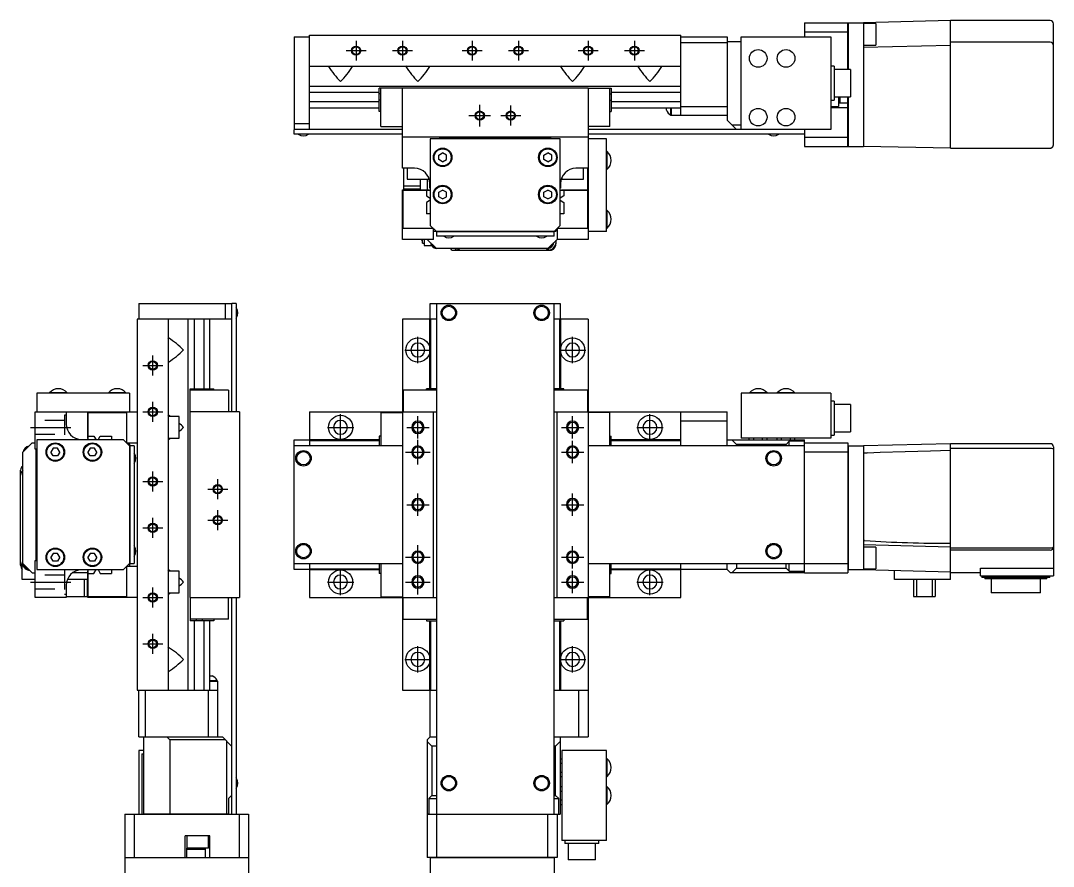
# Model space of a CAD drawing. Extents: x 0 to 683, y -8 to 437.
# Drawn here: x 0 to 333.8, y 163.8 to 437.2 of the extents above; entities that cross this region are included whole.
import ezdxf

# ---------------------------------------------------------------- set-up
doc = ezdxf.new("R2010")
doc.units = 0
doc.header["$LTSCALE"] = 0.5
doc.linetypes.add('CENTER', pattern=[50.8, 31.75, -6.35, 6.35, -6.35])
doc.linetypes.add('DASHED', pattern=[19.05, 12.7, -6.35])
for name, color, linetype in [('MSM_CENTER', 1, 'CENTER'), ('MSM_CONTINUOUS', 7, 'CONTINUOUS'), ('MSM_DASHED', 4, 'DASHED'), ('MSM_NARROW', 5, 'CONTINUOUS')]:
    doc.layers.add(name, color=color, linetype=linetype)

msp = doc.modelspace()

# ---------------------------------------------------------------- linework, layer by layer
at = {"layer": 'MSM_CENTER'}
for p, q in [((108.41, 430.7), (108.41, 424.25)), ((123.41, 430.7), (123.41, 424.25)), ((145.91, 430.7), (145.91, 424.25)), ((160.91, 430.7), (160.91, 424.25)), ((183.41, 430.7), (183.41, 424.25)), ((198.41, 430.7), (198.41, 424.25)), ((105.18, 427.48), (111.64, 427.48)), ((120.18, 427.48), (126.64, 427.48)), ((142.68, 427.48), (149.14, 427.48)), ((157.68, 427.48), (164.14, 427.48)), ((180.18, 427.48), (186.64, 427.48)), ((195.18, 427.48), (201.64, 427.48)), ((148.41, 402.98), (148.41, 409.98)), ((158.41, 403.25), (158.41, 409.7)), ((144.91, 406.48), (151.91, 406.48)), ((155.18, 406.48), (161.64, 406.48)), ((128.41, 326.47), (128.41, 334.97)), ((178.41, 326.47), (178.41, 334.97)), ((124.16, 330.72), (132.66, 330.72)), ((174.16, 330.72), (182.66, 330.72)), ((42.7, 322.49), (42.7, 328.95)), ((39.47, 325.72), (45.93, 325.72)), ((42.7, 307.49), (42.7, 313.95)), ((39.47, 310.72), (45.93, 310.72)), ((103.41, 301.47), (103.41, 309.97)), ((128.41, 302.1), (128.41, 309.34)), ((178.41, 302.1), (178.41, 309.34)), ((203.41, 301.47), (203.41, 309.97)), ((3.2, 305.72), (16.2, 305.72)), ((99.16, 305.72), (107.66, 305.72)), ((124.79, 305.72), (132.03, 305.72)), ((174.79, 305.72), (182.03, 305.72)), ((199.16, 305.72), (207.66, 305.72)), ((128.41, 293.72), (128.41, 301.72)), ((178.41, 294.1), (178.41, 301.34)), ((124.41, 297.72), (132.41, 297.72)), ((174.79, 297.72), (182.03, 297.72)), ((42.7, 284.99), (42.7, 291.45)), ((39.47, 288.22), (45.93, 288.22)), ((63.7, 282.49), (63.7, 288.95)), ((60.47, 285.72), (66.93, 285.72)), ((128.41, 277.1), (128.41, 284.34)), ((178.41, 277.1), (178.41, 284.34)), ((124.79, 280.72), (132.03, 280.72)), ((174.79, 280.72), (182.03, 280.72)), ((63.7, 272.49), (63.7, 278.95)), ((42.7, 269.99), (42.7, 276.45)), ((60.47, 275.72), (66.93, 275.72)), ((39.47, 273.22), (45.93, 273.22)), ((128.41, 251.72), (128.41, 267.72)), ((178.41, 260.1), (178.41, 267.34)), ((124.41, 263.72), (132.41, 263.72)), ((174.79, 263.72), (182.03, 263.72)), ((103.41, 251.47), (103.41, 259.97)), ((178.41, 252.1), (178.41, 259.34)), ((203.41, 251.47), (203.41, 259.97)), ((3.2, 255.72), (16.2, 255.72)), ((42.7, 247.49), (42.7, 253.95)), ((99.16, 255.72), (107.66, 255.72)), ((124.41, 255.72), (132.41, 255.72)), ((174.79, 255.72), (182.03, 255.72)), ((199.16, 255.72), (207.66, 255.72)), ((39.47, 250.72), (45.93, 250.72)), ((42.7, 232.49), (42.7, 238.95)), ((39.47, 235.72), (45.93, 235.72)), ((128.41, 226.47), (128.41, 234.97)), ((178.41, 226.47), (178.41, 234.97)), ((124.16, 230.72), (132.66, 230.72)), ((174.16, 230.72), (182.66, 230.72))]:
    msp.add_line(p, q, dxfattribs=at)
at = {"layer": 'MSM_CONTINUOUS'}
for p, q in [((253.41, 436.48), (267.41, 436.48)), ((253.41, 436.48), (253.41, 431.98)), ((267.41, 436.38), (267.51, 436.48)), ((267.41, 421.4), (267.41, 436.48)), ((267.51, 436.48), (272.41, 436.48)), ((267.51, 436.48), (267.51, 421.4)), ((300.61, 437.18), (272.41, 436.48)), ((272.41, 436.48), (272.41, 396.48)), ((276.41, 436.24), (272.41, 436.24)), ((276.41, 436.24), (276.41, 429.24)), ((332.81, 437.18), (300.61, 437.18)), ((300.61, 395.98), (300.61, 437.18)), ((333.81, 396.98), (333.81, 436.18)), ((88.41, 431.98), (93.41, 431.98)), ((88.41, 431.98), (88.41, 401.98)), ((93.41, 432.48), (213.41, 432.48)), ((93.41, 401.98), (93.41, 432.48)), ((213.41, 406.48), (213.41, 432.48)), ((213.41, 431.98), (228.41, 431.98)), ((228.41, 431.98), (228.41, 404.98)), ((232.91, 401.98), (232.91, 431.98)), ((232.91, 431.98), (261.91, 431.98)), ((267.41, 433.48), (253.41, 433.48)), ((261.91, 431.98), (261.91, 401.98)), ((228.41, 429.98), (213.41, 429.98)), ((228.41, 430.48), (232.91, 430.48)), ((272.41, 429.24), (276.41, 429.24)), ((300.61, 429.18), (272.41, 428.48)), ((332.81, 430.18), (300.61, 430.18)), ((93.41, 422.48), (213.41, 422.48)), ((99.67, 422.48), (99.51, 422.35)), ((107.15, 422.48), (107.31, 422.35)), ((124.67, 422.48), (124.51, 422.35)), ((132.15, 422.48), (132.31, 422.35)), ((174.67, 422.48), (174.51, 422.35)), ((182.15, 422.48), (182.31, 422.35)), ((199.67, 422.48), (199.51, 422.35)), ((207.15, 422.48), (207.31, 422.35)), ((262.91, 422.48), (261.91, 422.48)), ((262.91, 422.48), (262.91, 411.48)), ((268.21, 421.4), (262.91, 421.4)), ((268.21, 421.4), (268.21, 412.55)), ((93.41, 415.98), (213.41, 415.98)), ((93.41, 414.01), (115.91, 414.01)), ((115.91, 407.78), (115.91, 415.38)), ((123.41, 415.38), (115.91, 415.38)), ((116.41, 402.98), (116.41, 415.38)), ((123.41, 415.48), (183.41, 415.48)), ((123.41, 389.48), (123.41, 415.48)), ((183.41, 415.48), (183.41, 366.48)), ((183.41, 415.38), (190.91, 415.38)), ((190.41, 402.98), (190.41, 415.38)), ((190.91, 415.38), (190.91, 407.78)), ((190.91, 414.01), (213.41, 414.01)), ((115.91, 410.94), (93.41, 410.94)), ((116.41, 413.5), (115.91, 413.5)), ((116.41, 411.45), (115.91, 411.45)), ((190.41, 413.5), (190.91, 413.5)), ((190.41, 411.45), (190.91, 411.45)), ((213.41, 410.94), (190.91, 410.94)), ((261.91, 411.48), (262.91, 411.48)), ((262.91, 412.55), (268.21, 412.55)), ((264.41, 412.55), (264.41, 409.48)), ((264.41, 411.48), (264.91, 411.48)), ((264.91, 410.58), (264.91, 412.55)), ((267.41, 396.48), (267.41, 412.55)), ((267.51, 412.55), (267.51, 396.48)), ((93.41, 408.98), (115.91, 408.98)), ((116.41, 407.78), (115.91, 407.78)), ((190.41, 407.78), (190.91, 407.78)), ((190.91, 408.98), (213.41, 408.98)), ((208.76, 408.25), (208.76, 408.98)), ((210.21, 406.63), (210.21, 408.98)), ((210.41, 406.48), (210.41, 408.98)), ((213.41, 409.48), (228.41, 409.48)), ((261.91, 409.48), (264.41, 409.48)), ((267.41, 408.98), (261.91, 408.98)), ((264.41, 410.58), (267.41, 410.58)), ((88.41, 403.98), (93.41, 403.98)), ((210.21, 406.63), (210.41, 406.63)), ((228.41, 406.48), (210.41, 406.48)), ((228.41, 404.98), (231.41, 401.98)), ((88.41, 401.88), (88.51, 401.98)), ((123.41, 401.98), (88.41, 401.98)), ((88.41, 400.48), (88.41, 401.88)), ((116.41, 402.98), (123.41, 402.98)), ((190.41, 402.98), (183.41, 402.98)), ((261.91, 401.98), (183.41, 401.98)), ((229.91, 403.48), (232.91, 403.48)), ((253.41, 401.88), (253.31, 401.98)), ((253.41, 401.98), (253.41, 396.48)), ((123.41, 400.48), (88.41, 400.48)), ((183.41, 399.48), (123.41, 399.48)), ((174.41, 398.98), (132.41, 398.98)), ((132.41, 398.98), (132.41, 370.98)), ((135.41, 399.48), (135.41, 399.18)), ((135.41, 399.18), (171.41, 399.18)), ((171.41, 399.18), (171.41, 399.48)), ((174.41, 370.98), (174.41, 398.98)), ((253.41, 400.48), (183.41, 400.48)), ((189.41, 398.98), (183.41, 398.98)), ((189.41, 368.98), (189.41, 398.98)), ((253.41, 399.48), (267.41, 399.48)), ((135.16, 393.7), (136.41, 394.42)), ((137.66, 393.7), (136.41, 394.42)), ((169.16, 393.7), (170.41, 394.42)), ((171.66, 393.7), (170.41, 394.42)), ((189.57, 394.83), (189.41, 394.83)), ((189.57, 389.13), (189.57, 394.83)), ((253.41, 396.48), (267.41, 396.48)), ((267.51, 396.48), (267.41, 396.58)), ((267.51, 396.48), (272.46, 396.48)), ((300.61, 395.98), (272.41, 396.48)), ((300.61, 395.98), (332.81, 395.98)), ((332.81, 395.98), (332.86, 395.98)), ((332.86, 395.98), (332.91, 395.98)), ((332.91, 395.98), (332.96, 395.99)), ((332.96, 395.99), (333.01, 395.99)), ((333.01, 395.99), (333.05, 396)), ((333.05, 396), (333.09, 396.02)), ((333.09, 396.02), (333.14, 396.03)), ((333.14, 396.03), (333.17, 396.04)), ((333.17, 396.04), (333.2, 396.05)), ((333.2, 396.05), (333.23, 396.07)), ((333.23, 396.07), (333.26, 396.08)), ((333.26, 396.08), (333.29, 396.1)), ((333.29, 396.1), (333.32, 396.11)), ((333.32, 396.11), (333.35, 396.13)), ((333.35, 396.13), (333.37, 396.15)), ((333.37, 396.15), (333.4, 396.17)), ((333.4, 396.17), (333.43, 396.19)), ((333.43, 396.19), (333.45, 396.21)), ((333.45, 396.21), (333.48, 396.23)), ((333.48, 396.23), (333.5, 396.25)), ((333.5, 396.25), (333.53, 396.28)), ((333.53, 396.28), (333.55, 396.3)), ((333.55, 396.3), (333.57, 396.33)), ((333.57, 396.33), (333.59, 396.35)), ((333.59, 396.35), (333.61, 396.38)), ((333.61, 396.38), (333.63, 396.4)), ((333.63, 396.4), (333.65, 396.43)), ((333.65, 396.43), (333.67, 396.46)), ((333.67, 396.46), (333.69, 396.5)), ((333.69, 396.5), (333.71, 396.54)), ((333.71, 396.54), (333.73, 396.57)), ((333.73, 396.57), (333.74, 396.61)), ((333.74, 396.61), (333.76, 396.65)), ((333.76, 396.65), (333.77, 396.69)), ((333.77, 396.69), (333.78, 396.73)), ((333.78, 396.73), (333.79, 396.76)), ((333.79, 396.79), (333.8, 396.82)), ((333.79, 396.76), (333.79, 396.79)), ((333.8, 396.85), (333.81, 396.88)), ((333.8, 396.82), (333.8, 396.85)), ((333.81, 396.97), (333.81, 396.98)), ((333.81, 396.94), (333.81, 396.97)), ((333.81, 396.91), (333.81, 396.94)), ((333.81, 396.88), (333.81, 396.91)), ((135.16, 392.25), (135.16, 393.7)), ((136.41, 391.53), (135.16, 392.25)), ((136.41, 391.53), (137.66, 392.25)), ((137.66, 392.25), (137.66, 393.7)), ((169.16, 392.25), (169.16, 393.7)), ((170.41, 391.53), (169.16, 392.25)), ((170.41, 391.53), (171.66, 392.25)), ((171.66, 392.25), (171.66, 393.7)), ((127.31, 389.48), (123.41, 389.48)), ((123.71, 389.48), (123.71, 382.68)), ((124.91, 389.48), (124.91, 385.98)), ((183.41, 389.48), (179.51, 389.48)), ((181.91, 385.98), (181.91, 389.48)), ((183.31, 382.48), (183.31, 389.48)), ((189.41, 389.13), (189.57, 389.13)), ((124.91, 385.98), (131.91, 385.98)), ((129.21, 382.48), (129.21, 385.98)), ((131.41, 385.98), (131.41, 382.48)), ((131.91, 385.98), (131.91, 386.43)), ((132.31, 382.98), (132.31, 384.48)), ((174.51, 384.48), (174.51, 382.98)), ((174.91, 386.43), (174.91, 385.98)), ((174.91, 385.98), (181.91, 385.98)), ((123.41, 382.48), (132.01, 382.48)), ((123.41, 366.48), (123.41, 382.48)), ((123.61, 369.98), (123.61, 382.38)), ((123.61, 382.38), (132.41, 382.38)), ((129.21, 383.68), (123.71, 383.68)), ((129.21, 382.68), (123.71, 382.68)), ((124.91, 382.48), (124.91, 382.68)), ((131.21, 382.38), (131.21, 380.5)), ((132.01, 382.48), (132.01, 382.38)), ((132.31, 382.98), (132.41, 382.98)), ((135.16, 381.7), (136.41, 382.42)), ((135.16, 380.25), (135.16, 381.7)), ((137.66, 381.7), (136.41, 382.42)), ((137.66, 380.25), (137.66, 381.7)), ((169.16, 381.7), (170.41, 382.42)), ((169.16, 380.25), (169.16, 381.7)), ((171.66, 381.7), (170.41, 382.42)), ((171.66, 380.25), (171.66, 381.7)), ((174.41, 382.98), (174.51, 382.98)), ((174.41, 382.38), (183.21, 382.38)), ((174.81, 382.48), (183.41, 382.48)), ((174.81, 382.38), (174.81, 382.48)), ((175.61, 382.38), (175.61, 380.5)), ((183.21, 382.38), (183.21, 369.98)), ((131.21, 380.5), (132.41, 379.81)), ((132.41, 379.14), (131.21, 378.45)), ((131.21, 378.45), (131.21, 374.78)), ((136.41, 379.53), (135.16, 380.25)), ((136.41, 379.53), (137.66, 380.25)), ((170.41, 379.53), (169.16, 380.25)), ((170.41, 379.53), (171.66, 380.25)), ((175.61, 380.5), (174.42, 379.81)), ((174.42, 379.14), (175.61, 378.45)), ((175.61, 378.45), (175.61, 374.78)), ((132.41, 374.78), (131.21, 374.78)), ((175.61, 374.78), (174.41, 374.78)), ((189.57, 375.83), (189.41, 375.83)), ((189.57, 370.13), (189.57, 375.83)), ((132.41, 370.98), (134.41, 368.98)), ((172.41, 368.98), (174.41, 370.98)), ((133.41, 369.98), (123.61, 369.98)), ((133.41, 369.78), (133.61, 369.78)), ((133.41, 366.48), (133.41, 369.78)), ((172.91, 368.98), (133.41, 368.98)), ((134.41, 368.98), (134.41, 367.48)), ((172.41, 368.88), (134.41, 368.88)), ((172.41, 367.48), (134.41, 367.48)), ((172.41, 367.48), (172.41, 368.98)), ((173.41, 369.48), (172.91, 368.98)), ((173.21, 369.78), (173.41, 369.78)), ((183.21, 369.98), (173.41, 369.98)), ((173.41, 369.78), (173.41, 366.48)), ((189.41, 368.98), (183.41, 368.98)), ((189.41, 370.13), (189.57, 370.13)), ((133.41, 366.48), (123.41, 366.48)), ((129.41, 366.48), (129.41, 366.3)), ((129.41, 366.3), (129.91, 366.3)), ((129.91, 365.3), (129.91, 366.48)), ((129.91, 365.3), (130.41, 365.3)), ((130.41, 366.48), (130.41, 364.48)), ((130.41, 364.48), (132.91, 364.48)), ((134.41, 363.48), (131.41, 366.48)), ((170.41, 363.48), (173.41, 366.48)), ((173.11, 365.28), (173.11, 366.18)), ((183.41, 366.48), (173.41, 366.48)), ((170.41, 363.48), (134.41, 363.48)), ((139.46, 362.98), (171.59, 362.98)), ((140.99, 362.98), (141.09, 363.05)), ((141.09, 363.05), (141.51, 363.36)), ((141.51, 363.36), (141.59, 363.4)), ((141.59, 363.4), (141.65, 363.42)), ((141.65, 363.42), (141.7, 363.44)), ((141.7, 363.44), (141.74, 363.45)), ((141.74, 363.45), (141.77, 363.46)), ((141.77, 363.46), (141.8, 363.46)), ((141.8, 363.46), (141.82, 363.47)), ((141.82, 363.47), (141.84, 363.47)), ((141.84, 363.47), (141.85, 363.47)), ((141.85, 363.47), (141.86, 363.47)), ((141.86, 363.47), (141.87, 363.47)), ((141.87, 363.47), (141.88, 363.47)), ((141.88, 363.47), (141.88, 363.47)), ((141.88, 363.47), (141.88, 363.47)), ((141.88, 363.47), (141.89, 363.47)), ((141.89, 363.47), (141.89, 363.47)), ((141.89, 363.47), (141.89, 363.47)), ((141.89, 363.47), (141.89, 363.47)), ((141.89, 363.47), (141.89, 363.47)), ((141.89, 363.47), (141.9, 363.47)), ((141.9, 363.47), (141.9, 363.48)), ((141.9, 363.48), (141.9, 363.48)), ((141.9, 363.48), (141.9, 363.48)), ((141.9, 363.48), (141.9, 363.48)), ((141.9, 363.48), (141.9, 363.48)), ((141.9, 363.48), (141.9, 363.48)), ((141.9, 363.48), (141.9, 363.48)), ((141.9, 363.48), (141.9, 363.48)), ((141.9, 363.48), (141.9, 363.48)), ((141.9, 363.48), (141.9, 363.48)), ((141.9, 363.48), (141.9, 363.48)), ((141.9, 363.48), (141.9, 363.48)), ((141.9, 363.48), (141.91, 363.48)), ((141.91, 363.48), (141.91, 363.48)), ((141.91, 363.48), (141.91, 363.48)), ((141.91, 363.48), (141.91, 363.48)), ((141.91, 363.48), (141.91, 363.48)), ((141.91, 363.48), (141.91, 363.48)), ((141.91, 363.48), (141.91, 363.48)), ((141.91, 363.48), (141.91, 363.48)), ((141.91, 363.48), (141.91, 363.48)), ((141.91, 363.48), (141.91, 363.48)), ((141.91, 363.48), (141.91, 363.48)), ((141.91, 363.48), (141.91, 363.48)), ((169.91, 363.48), (169.91, 363.48)), ((169.91, 363.48), (169.91, 363.48)), ((169.91, 363.48), (169.91, 363.48)), ((169.91, 363.48), (169.92, 363.48)), ((169.92, 363.48), (169.92, 363.48)), ((169.92, 363.48), (169.92, 363.48)), ((169.92, 363.48), (169.92, 363.48)), ((169.92, 363.48), (169.92, 363.48)), ((169.92, 363.48), (169.92, 363.48)), ((169.92, 363.48), (169.92, 363.48)), ((169.92, 363.48), (169.92, 363.48)), ((169.92, 363.48), (169.92, 363.48)), ((169.92, 363.48), (169.92, 363.48)), ((169.92, 363.48), (169.92, 363.48)), ((169.92, 363.48), (169.92, 363.48)), ((169.92, 363.48), (169.93, 363.48)), ((169.93, 363.48), (169.93, 363.48)), ((169.93, 363.48), (169.93, 363.48)), ((169.93, 363.48), (169.93, 363.48)), ((169.93, 363.48), (169.93, 363.47)), ((169.93, 363.47), (169.93, 363.47)), ((169.93, 363.47), (169.94, 363.47)), ((169.94, 363.47), (169.94, 363.47)), ((169.94, 363.47), (169.94, 363.47)), ((169.94, 363.47), (169.94, 363.47)), ((169.94, 363.47), (169.95, 363.47)), ((169.95, 363.47), (169.95, 363.47)), ((169.95, 363.47), (169.95, 363.47)), ((169.95, 363.47), (169.96, 363.47)), ((169.96, 363.47), (169.96, 363.47)), ((169.96, 363.47), (169.97, 363.47)), ((169.97, 363.47), (169.98, 363.47)), ((169.98, 363.47), (169.99, 363.47)), ((169.99, 363.47), (170.02, 363.47)), ((170.02, 363.47), (170.05, 363.47)), ((170.05, 363.47), (170.08, 363.46)), ((170.08, 363.46), (170.13, 363.45)), ((170.13, 363.45), (170.36, 363.38)), ((170.36, 363.38), (170.64, 363.24)), ((170.64, 363.24), (170.86, 363.09)), ((170.86, 363.09), (171.02, 362.98)), ((38.2, 345.72), (38.2, 340.72)), ((38.2, 345.72), (68.2, 345.72)), ((66.2, 340.72), (66.2, 345.72)), ((68.3, 345.72), (68.2, 345.62)), ((68.2, 345.72), (68.2, 310.72)), ((69.7, 345.72), (68.3, 345.72)), ((69.7, 345.72), (69.7, 310.72)), ((132.41, 340.72), (132.41, 345.72)), ((132.41, 345.72), (174.41, 345.72)), ((134.41, 345.72), (134.41, 166.72)), ((172.41, 180.72), (172.41, 345.72)), ((174.41, 345.72), (174.41, 340.72)), ((37.7, 340.72), (37.7, 220.72)), ((68.2, 340.72), (37.7, 340.72)), ((47.7, 340.72), (47.7, 220.72)), ((54.2, 220.72), (54.2, 340.72)), ((56.16, 318.22), (56.16, 340.72)), ((59.24, 340.72), (59.24, 318.22)), ((61.2, 318.22), (61.2, 340.72)), ((134.41, 340.72), (123.41, 340.72)), ((123.41, 340.72), (123.41, 220.72)), ((132.31, 318.22), (132.31, 340.72)), ((132.61, 318.22), (132.61, 340.72)), ((183.41, 340.72), (172.41, 340.72)), ((174.21, 340.72), (174.21, 318.22)), ((174.51, 340.72), (174.51, 318.22)), ((183.41, 340.72), (183.41, 205.72)), ((47.7, 334.46), (47.83, 334.62)), ((47.7, 326.98), (47.83, 326.82)), ((54.8, 318.22), (62.4, 318.22)), ((54.8, 310.72), (54.8, 318.22)), ((67.2, 317.72), (54.8, 317.72)), ((56.68, 317.72), (56.68, 318.22)), ((58.72, 317.72), (58.72, 318.22)), ((62.4, 317.72), (62.4, 318.22)), ((67.2, 317.72), (67.2, 310.72)), ((134.41, 317.72), (123.61, 317.72)), ((123.61, 317.72), (123.61, 310.72)), ((134.41, 318.22), (131.21, 318.22)), ((131.21, 317.72), (131.21, 318.22)), ((175.61, 318.22), (172.41, 318.22)), ((183.21, 317.72), (172.41, 317.72)), ((175.61, 317.72), (175.61, 318.22)), ((183.21, 317.72), (183.21, 310.72)), ((5.2, 316.72), (5.2, 310.72)), ((35.2, 316.72), (5.2, 316.72)), ((15.05, 316.88), (9.35, 316.88)), ((9.35, 316.88), (9.35, 316.72)), ((15.05, 316.72), (15.05, 316.88)), ((34.05, 316.88), (28.35, 316.88)), ((28.35, 316.88), (28.35, 316.72)), ((34.05, 316.72), (34.05, 316.88)), ((35.2, 316.72), (35.2, 310.72)), ((232.91, 316.72), (232.91, 302.22)), ((261.91, 316.72), (232.91, 316.72)), ((241.26, 316.88), (235.56, 316.88)), ((235.56, 316.88), (235.56, 316.72)), ((241.26, 316.72), (241.26, 316.88)), ((250.26, 316.88), (244.56, 316.88)), ((244.56, 316.88), (244.56, 316.72)), ((250.26, 316.72), (250.26, 316.88)), ((261.91, 316.72), (261.91, 302.22)), ((262.91, 314.22), (261.91, 314.22)), ((262.91, 314.22), (262.91, 303.22)), ((4.7, 298.72), (4.7, 310.72)), ((4.7, 310.72), (37.7, 310.72)), ((14.7, 310.72), (14.7, 306.82)), ((21.7, 310.62), (14.7, 310.62)), ((21.7, 302.12), (21.7, 310.72)), ((21.8, 310.52), (34.2, 310.52)), ((21.8, 301.72), (21.8, 310.52)), ((34.2, 310.52), (34.2, 300.72)), ((70.7, 310.72), (54.7, 310.72)), ((54.7, 310.72), (54.7, 250.72)), ((70.7, 310.72), (70.7, 250.72)), ((93.41, 310.72), (93.41, 299.72)), ((93.41, 310.72), (134.41, 310.72)), ((116.41, 310.52), (116.41, 299.72)), ((116.41, 310.52), (123.41, 310.52)), ((133.41, 250.72), (133.41, 310.72)), ((172.41, 310.72), (213.41, 310.72)), ((173.41, 250.72), (173.41, 310.72)), ((190.41, 310.52), (183.41, 310.52)), ((190.41, 299.72), (190.41, 310.52)), ((213.51, 310.72), (213.41, 310.62)), ((213.41, 299.72), (213.41, 310.72)), ((213.51, 310.72), (228.41, 310.72)), ((228.41, 299.72), (228.41, 310.72)), ((268.21, 313.15), (262.91, 313.15)), ((268.21, 313.15), (268.21, 304.3)), ((47.7, 309.46), (47.83, 309.62)), ((51.2, 309.22), (47.7, 309.22)), ((51.2, 302.22), (51.2, 309.22)), ((228.41, 307.72), (213.41, 307.72)), ((262.91, 304.3), (268.21, 304.3)), ((3.7, 300.72), (0.7, 297.72)), ((3.7, 300.72), (4.7, 300.72)), ((5.2, 301.72), (5.2, 259.72)), ((33.2, 301.72), (5.2, 301.72)), ((19.7, 301.82), (21.2, 301.82)), ((21.2, 301.72), (21.2, 301.82)), ((21.8, 302.12), (21.7, 302.12)), ((21.8, 302.92), (23.68, 302.92)), ((23.68, 302.92), (24.36, 301.73)), ((25.04, 301.73), (25.72, 302.92)), ((25.72, 302.92), (29.4, 302.92)), ((29.4, 302.92), (29.4, 301.72)), ((35.2, 299.72), (33.2, 301.72)), ((34.4, 300.52), (34.4, 300.72)), ((34.4, 300.72), (37.7, 300.72)), ((34.7, 300.72), (35.2, 300.22)), ((47.7, 302.22), (51.2, 302.22)), ((47.7, 301.98), (47.83, 301.82)), ((88.41, 301.72), (93.41, 301.72)), ((88.41, 259.72), (88.41, 301.72)), ((93.41, 301.82), (115.91, 301.82)), ((93.41, 301.52), (115.91, 301.52)), ((116.41, 302.92), (115.91, 302.92)), ((115.91, 302.92), (115.91, 299.72)), ((190.41, 302.92), (190.91, 302.92)), ((190.91, 299.72), (190.91, 302.92)), ((190.91, 301.82), (213.41, 301.82)), ((190.91, 301.52), (213.41, 301.52)), ((228.41, 301.72), (253.41, 301.72)), ((229.91, 301.72), (231.41, 300.22)), ((261.91, 302.22), (232.91, 302.22)), ((235.52, 301.72), (235.52, 302.22)), ((236.97, 301.72), (236.97, 302.22)), ((239.85, 301.72), (239.85, 302.22)), ((241.3, 301.72), (241.3, 302.22)), ((244.52, 301.72), (244.52, 302.22)), ((245.97, 301.72), (245.97, 302.22)), ((248.41, 301.22), (247.41, 300.22)), ((248.41, 299.72), (248.41, 301.22)), ((253.41, 301.22), (248.41, 301.22)), ((248.85, 301.72), (248.85, 302.22)), ((250.3, 301.72), (250.3, 302.22)), ((253.41, 258.72), (253.41, 301.72)), ((253.41, 300.72), (267.41, 300.72)), ((261.91, 303.22), (262.91, 303.22)), ((267.41, 300.72), (267.41, 258.72)), ((0.7, 261.72), (0.7, 297.72)), ((5, 298.72), (4.7, 298.72)), ((5, 262.72), (5, 298.72)), ((10.48, 298.97), (9.76, 297.72)), ((10.48, 296.47), (9.76, 297.72)), ((11.92, 298.97), (10.48, 298.97)), ((12.64, 297.72), (11.92, 298.97)), ((12.64, 297.72), (11.92, 296.47)), ((22.48, 298.97), (21.76, 297.72)), ((22.48, 296.47), (21.76, 297.72)), ((23.92, 298.97), (22.48, 298.97)), ((24.64, 297.72), (23.92, 298.97)), ((24.64, 297.72), (23.92, 296.47)), ((35.2, 300.22), (35.2, 260.72)), ((36.7, 299.72), (35.2, 299.72)), ((35.3, 299.72), (35.3, 261.72)), ((36.7, 299.72), (36.7, 261.72)), ((123.41, 299.72), (88.41, 299.72)), ((253.41, 299.72), (183.41, 299.72)), ((247.41, 300.22), (231.41, 300.22)), ((231.41, 300.22), (231.41, 299.72)), ((247.41, 299.72), (247.41, 300.22)), ((267.41, 297.72), (253.41, 297.72)), ((267.51, 299.72), (267.41, 299.62)), ((267.51, 299.72), (272.41, 299.72)), ((267.51, 299.72), (267.51, 259.72)), ((300.61, 300.42), (272.41, 299.72)), ((272.41, 299.72), (272.41, 259.72)), ((272.41, 297.22), (272.51, 297.28)), ((273.74, 297.44), (277.8, 297.67)), ((277.8, 297.67), (285.93, 297.95)), ((285.93, 297.95), (294.06, 298.18)), ((294.06, 298.18), (300.61, 298.34)), ((332.81, 300.42), (300.61, 300.42)), ((300.61, 256.52), (300.61, 300.42)), ((332.81, 298.9), (300.61, 298.9)), ((333.61, 298.82), (333.71, 298.78)), ((333.71, 298.78), (333.79, 298.72)), ((333.79, 298.72), (333.81, 298.67)), ((333.81, 299.42), (333.81, 257.72)), ((11.92, 296.47), (10.48, 296.47)), ((23.92, 296.47), (22.48, 296.47)), ((0, 261.22), (0, 291.92)), ((272.43, 269.2), (272.41, 269.22)), ((300.61, 267.02), (272.41, 267.72)), ((272.53, 269.17), (272.43, 269.2)), ((272.68, 269.15), (272.53, 269.17)), ((272.81, 269.13), (272.68, 269.15)), ((333.78, 267.01), (333.81, 267.1)), ((333.81, 267.1), (333.81, 267.12)), ((10.48, 264.97), (9.76, 263.72)), ((10.48, 262.47), (9.76, 263.72)), ((11.92, 264.97), (10.48, 264.97)), ((12.64, 263.72), (11.92, 264.97)), ((12.64, 263.72), (11.92, 262.47)), ((22.48, 264.97), (21.76, 263.72)), ((22.48, 262.47), (21.76, 263.72)), ((23.92, 264.97), (22.48, 264.97)), ((24.64, 263.72), (23.92, 264.97)), ((24.64, 263.72), (23.92, 262.47)), ((276.41, 266.96), (272.41, 266.96)), ((276.41, 266.96), (276.41, 259.96)), ((300.61, 266.77), (332.81, 266.77)), ((332.81, 266.02), (300.61, 266.02)), ((333.6, 266.89), (333.7, 266.94)), ((333.7, 266.94), (333.78, 267.01)), ((0.5, 256.52), (0.5, 261.58)), ((3.7, 258.72), (0.7, 261.72)), ((4.7, 250.72), (4.7, 262.72)), ((4.7, 262.72), (5, 262.72)), ((11.92, 262.47), (10.48, 262.47)), ((23.92, 262.47), (22.48, 262.47)), ((33.2, 259.72), (35.2, 261.72)), ((34.2, 260.72), (34.2, 250.92)), ((34.4, 260.72), (34.4, 260.92)), ((37.7, 260.72), (34.4, 260.72)), ((35.2, 261.72), (36.7, 261.72)), ((88.41, 261.72), (123.41, 261.72)), ((93.41, 261.72), (93.41, 250.72)), ((115.91, 261.72), (115.91, 258.52)), ((116.41, 261.72), (116.41, 250.92)), ((183.41, 261.72), (267.41, 261.72)), ((190.41, 250.92), (190.41, 261.72)), ((190.91, 258.52), (190.91, 261.72)), ((213.41, 250.72), (213.41, 261.72)), ((228.41, 259.72), (228.41, 261.72)), ((231.41, 261.72), (231.41, 260.22)), ((247.41, 260.22), (247.41, 261.72)), ((248.41, 259.22), (248.41, 261.72)), ((3.7, 258.72), (4.7, 258.72)), ((5.2, 259.72), (33.2, 259.72)), ((21.7, 258.72), (16.84, 258.72)), ((21.2, 259.62), (19.7, 259.62)), ((21.2, 259.62), (21.2, 259.72)), ((21.7, 250.72), (21.7, 259.32)), ((21.7, 259.32), (21.8, 259.32)), ((21.8, 250.92), (21.8, 259.72)), ((21.8, 258.52), (23.68, 258.52)), ((23.68, 258.52), (24.36, 259.72)), ((25.04, 259.72), (25.72, 258.52)), ((25.72, 258.52), (29.4, 258.52)), ((29.4, 259.72), (29.4, 258.52)), ((47.7, 259.46), (47.83, 259.62)), ((51.2, 259.22), (47.7, 259.22)), ((51.2, 252.22), (51.2, 259.22)), ((93.41, 259.72), (88.41, 259.72)), ((115.91, 259.92), (93.41, 259.92)), ((115.91, 259.62), (93.41, 259.62)), ((116.41, 258.52), (115.91, 258.52)), ((190.41, 258.52), (190.91, 258.52)), ((213.41, 259.92), (190.91, 259.92)), ((213.41, 259.62), (190.91, 259.62)), ((213.41, 259.82), (213.51, 259.72)), ((228.41, 259.72), (213.51, 259.72)), ((228.41, 259.72), (229.41, 258.72)), ((253.31, 258.72), (229.41, 258.72)), ((231.41, 260.22), (229.91, 258.72)), ((231.41, 260.22), (247.41, 260.22)), ((247.41, 260.22), (248.41, 259.22)), ((248.41, 259.22), (253.31, 259.22)), ((253.31, 259.22), (253.41, 259.36)), ((253.31, 258.72), (253.31, 259.22)), ((253.41, 258.82), (253.31, 258.72)), ((253.41, 258.72), (267.41, 258.72)), ((267.41, 259.82), (267.51, 259.72)), ((267.51, 259.72), (272.41, 259.72)), ((272.41, 259.96), (276.41, 259.96)), ((272.41, 259.72), (300.61, 259.02)), ((282.46, 256.52), (282.46, 259.47)), ((310.31, 258.72), (300.61, 258.72)), ((310.31, 257.72), (310.31, 260.22)), ((310.31, 260.22), (333.81, 260.22)), ((310.31, 257.72), (333.81, 257.72)), ((310.67, 257.72), (310.67, 257.22)), ((332.66, 257.22), (310.67, 257.22)), ((311.67, 257.22), (311.67, 256.72)), ((331.66, 256.72), (331.66, 257.22)), ((332.66, 257.22), (332.66, 257.72)), ((4.7, 256.52), (0.5, 256.52)), ((14.7, 254.62), (14.7, 250.72)), ((21.7, 256.52), (15.08, 256.52)), ((20.5, 256.52), (20.5, 251.02)), ((21.5, 256.52), (21.5, 251.02)), ((300.61, 256.52), (282.46, 256.52)), ((288.61, 256.52), (288.61, 251.02)), ((289.61, 256.52), (289.61, 251.02)), ((294.61, 256.52), (294.61, 251.02)), ((295.61, 256.52), (295.61, 251.02)), ((331.66, 256.72), (311.67, 256.72)), ((313.67, 256.72), (313.67, 252.22)), ((329.66, 252.22), (329.66, 256.72)), ((14.7, 250.72), (4.7, 250.72)), ((14.7, 251.02), (21.5, 251.02)), ((21.7, 252.22), (21.5, 252.22)), ((37.7, 250.72), (21.7, 250.72)), ((34.2, 250.92), (21.8, 250.92)), ((47.7, 252.22), (51.2, 252.22)), ((47.7, 251.98), (47.83, 251.82)), ((54.7, 250.72), (70.7, 250.72)), ((54.8, 250.72), (54.8, 243.22)), ((67.2, 243.72), (67.2, 250.72)), ((68.2, 250.72), (68.2, 180.72)), ((69.7, 250.72), (69.7, 180.72)), ((93.41, 250.72), (134.41, 250.72)), ((116.41, 250.92), (123.41, 250.92)), ((123.61, 243.72), (123.61, 250.72)), ((172.41, 250.72), (213.41, 250.72)), ((183.21, 243.72), (183.21, 250.72)), ((190.41, 250.92), (183.41, 250.92)), ((288.61, 251.02), (295.61, 251.02)), ((329.66, 252.22), (313.67, 252.22)), ((67.2, 243.72), (54.8, 243.72)), ((56.68, 243.72), (56.68, 243.22)), ((58.72, 243.72), (58.72, 243.22)), ((62.4, 243.72), (62.4, 243.22)), ((123.61, 243.72), (134.41, 243.72)), ((131.21, 243.72), (131.21, 243.22)), ((172.41, 243.72), (183.21, 243.72)), ((175.61, 243.72), (175.61, 243.22)), ((62.4, 243.22), (54.8, 243.22)), ((56.16, 220.72), (56.16, 243.22)), ((59.24, 243.22), (59.24, 220.72)), ((61.2, 220.72), (61.2, 243.22)), ((131.21, 243.22), (134.41, 243.22)), ((132.31, 220.72), (132.31, 243.22)), ((132.61, 220.72), (132.61, 243.22)), ((172.41, 243.22), (175.61, 243.22)), ((174.21, 243.22), (174.21, 220.72)), ((174.51, 243.22), (174.51, 220.72)), ((47.7, 234.46), (47.83, 234.62)), ((47.7, 226.98), (47.83, 226.82)), ((61.2, 225.37), (61.92, 225.37)), ((61.2, 223.92), (63.55, 223.92)), ((61.2, 223.72), (63.7, 223.72)), ((63.55, 223.72), (63.55, 223.92)), ((63.7, 205.72), (63.7, 223.72)), ((37.7, 220.72), (63.7, 220.72)), ((38.2, 205.72), (38.2, 220.72)), ((40.2, 220.72), (40.2, 205.72)), ((60.7, 205.72), (60.7, 220.72)), ((123.41, 220.72), (134.41, 220.72)), ((132.41, 205.72), (132.41, 220.72)), ((172.41, 220.72), (183.41, 220.72)), ((180.41, 205.72), (180.41, 220.72)), ((38.2, 205.72), (65.2, 205.72)), ((39.7, 205.72), (39.7, 180.82)), ((47.2, 205.72), (48.2, 204.72)), ((48.2, 204.72), (48.2, 180.82)), ((66.2, 204.72), (48.2, 204.72)), ((68.2, 202.72), (65.2, 205.72)), ((66.7, 180.82), (66.7, 204.22)), ((132.41, 205.72), (131.41, 204.72)), ((131.41, 204.72), (131.41, 180.82)), ((132.91, 202.72), (131.41, 204.22)), ((132.41, 205.72), (134.41, 205.72)), ((172.41, 205.72), (183.41, 205.72)), ((174.41, 204.22), (172.91, 202.72)), ((174.41, 205.72), (174.41, 180.72)), ((39.7, 201.22), (38.2, 201.22)), ((38.2, 201.22), (38.2, 180.72)), ((132.91, 202.72), (132.91, 186.72)), ((134.41, 202.72), (132.91, 202.72)), ((172.91, 202.72), (172.41, 202.72)), ((172.91, 186.72), (172.91, 202.72)), ((189.41, 201.22), (174.91, 201.22)), ((174.91, 201.22), (174.91, 172.22)), ((189.41, 172.22), (189.41, 201.22)), ((39.2, 200.22), (39.2, 180.72)), ((39.2, 200.22), (39.7, 200.22)), ((174.41, 198.61), (174.91, 198.61)), ((174.41, 197.16), (174.91, 197.16)), ((189.57, 198.57), (189.41, 198.57)), ((189.57, 192.87), (189.57, 198.57)), ((174.41, 194.28), (174.91, 194.28)), ((174.41, 192.83), (174.91, 192.83)), ((189.41, 192.87), (189.57, 192.87)), ((174.41, 189.61), (174.91, 189.61)), ((174.41, 188.16), (174.91, 188.16)), ((189.57, 189.57), (189.41, 189.57)), ((189.57, 183.87), (189.57, 189.57)), ((68.2, 186.72), (67.2, 185.72)), ((67.2, 185.72), (67.2, 180.72)), ((132.91, 186.72), (131.91, 185.72)), ((131.91, 185.72), (131.91, 180.82)), ((131.91, 185.72), (134.41, 185.72)), ((132.91, 186.72), (134.41, 186.72)), ((172.41, 186.72), (172.91, 186.72)), ((172.41, 185.72), (173.91, 185.72)), ((173.91, 185.72), (172.91, 186.72)), ((173.91, 180.72), (173.91, 185.72)), ((174.41, 185.28), (174.91, 185.28)), ((174.41, 183.83), (174.91, 183.83)), ((189.41, 183.87), (189.57, 183.87)), ((33.7, 180.72), (33.7, 166.72)), ((33.7, 180.72), (73.7, 180.72)), ((36.7, 180.72), (36.7, 166.72)), ((39.8, 180.72), (39.7, 180.82)), ((39.7, 180.82), (67.2, 180.82)), ((48.2, 180.82), (48.24, 180.72)), ((66.66, 180.72), (66.7, 180.82)), ((68.3, 180.72), (68.2, 180.82)), ((70.7, 166.72), (70.7, 180.72)), ((73.7, 180.72), (73.7, 166.72)), ((131.41, 180.82), (131.91, 180.82)), ((131.41, 180.82), (131.51, 180.72)), ((131.41, 180.72), (174.41, 180.72)), ((131.41, 180.72), (131.41, 166.72)), ((131.91, 180.82), (132.05, 180.72)), ((170.41, 166.72), (170.41, 180.72)), ((173.41, 180.72), (173.41, 166.72)), ((61.2, 173.72), (53.2, 173.72)), ((53.2, 166.72), (53.2, 173.72)), ((53.7, 173.72), (53.7, 169.72)), ((60.7, 169.72), (60.7, 173.72)), ((61.2, 166.72), (61.2, 173.72)), ((189.41, 172.22), (174.91, 172.22)), ((175.91, 172.22), (175.91, 171.22)), ((186.91, 171.22), (175.91, 171.22)), ((176.99, 171.22), (176.99, 165.92)), ((185.84, 165.92), (185.84, 171.22)), ((186.91, 171.22), (186.91, 172.22)), ((60.7, 169.72), (53.7, 169.72)), ((53.74, 166.72), (53.74, 169.72)), ((59.59, 169.22), (53.74, 169.22)), ((58.7, 169.22), (58.7, 169.72)), ((59.59, 169.72), (59.59, 166.72)), ((33.8, 166.72), (33.7, 166.62)), ((33.7, 166.72), (73.7, 166.72)), ((33.7, 166.62), (33.7, 161.72)), ((73.7, 166.62), (33.7, 166.62)), ((73.7, 166.62), (73.6, 166.72)), ((73.7, 166.62), (73.7, 161.72)), ((173.41, 166.72), (131.41, 166.72)), ((132.51, 166.72), (132.41, 166.62)), ((132.41, 166.62), (132.41, 161.72)), ((172.41, 166.62), (132.41, 166.62)), ((172.41, 166.62), (172.31, 166.72)), ((172.41, 166.62), (172.41, 161.72)), ((185.84, 165.92), (176.99, 165.92))]:
    msp.add_line(p, q, dxfattribs=at)
for centre, radius in [((108.41, 427.48), 1.23), ((123.41, 427.48), 1.23), ((145.91, 427.48), 1.23), ((160.91, 427.48), 1.23), ((183.41, 427.48), 1.23), ((198.41, 427.48), 1.23), ((238.41, 424.98), 2.85), ((247.41, 424.98), 2.85), ((148.41, 406.48), 1.23), ((158.41, 406.48), 1.23), ((238.41, 405.98), 2.85), ((247.41, 405.98), 2.85), ((136.41, 392.98), 3), ((136.41, 392.98), 2.75), ((170.41, 392.98), 3), ((170.41, 392.98), 2.75), ((136.41, 380.98), 3), ((170.41, 380.98), 3), ((136.41, 380.98), 2.75), ((170.41, 380.98), 2.75), ((138.41, 342.72), 2.5), ((138.41, 342.72), 2.15), ((168.41, 342.72), 2.5), ((168.41, 342.72), 2.15), ((128.41, 330.72), 3.9), ((178.41, 330.72), 3.9), ((42.7, 325.72), 1.23), ((42.7, 310.72), 1.23), ((103.41, 305.72), 3.9), ((203.41, 305.72), 3.9), ((11.2, 297.72), 3), ((11.2, 297.72), 2.75), ((23.2, 297.72), 3), ((23.2, 297.72), 2.75), ((91.41, 295.72), 2.5), ((91.41, 295.72), 2.15), ((243.41, 295.72), 2.5), ((243.41, 295.72), 2.15), ((42.7, 288.22), 1.23), ((63.7, 285.72), 1.23), ((42.7, 273.22), 1.23), ((63.7, 275.72), 1.23), ((91.41, 265.72), 2.5), ((91.41, 265.72), 2.15), ((243.41, 265.72), 2.5), ((243.41, 265.72), 2.15), ((11.2, 263.72), 3), ((11.2, 263.72), 2.75), ((23.2, 263.72), 3), ((23.2, 263.72), 2.75), ((103.41, 255.72), 3.9), ((203.41, 255.72), 3.9), ((42.7, 250.72), 1.23), ((42.7, 235.72), 1.23), ((128.41, 230.72), 3.9), ((178.41, 230.72), 3.9), ((138.41, 190.72), 2.5), ((138.41, 190.72), 2.15), ((168.41, 190.72), 2.5), ((168.41, 190.72), 2.15)]:
    msp.add_circle(centre, radius, dxfattribs=at)
at = {"layer": 'MSM_CONTINUOUS', "extrusion": (0, 0, -1)}
for centre, radius in [((-128.41, 330.72), 2.25), ((-178.41, 330.72), 2.25), ((-103.41, 305.72), 2.25), ((-128.41, 305.72), 1.62), ((-178.41, 305.72), 1.62), ((-203.41, 305.72), 2.25), ((-128.41, 297.72), 1.62), ((-178.41, 297.72), 1.62), ((-128.41, 280.72), 1.62), ((-178.41, 280.72), 1.62), ((-128.41, 263.72), 1.62), ((-178.41, 263.72), 1.62), ((-103.41, 255.72), 2.25), ((-128.41, 255.72), 1.62), ((-178.41, 255.72), 1.62), ((-203.41, 255.72), 2.25), ((-128.41, 230.72), 2.25), ((-178.41, 230.72), 2.25)]:
    msp.add_circle(centre, radius, dxfattribs=at)
at = {"layer": 'MSM_CONTINUOUS'}
for centre, radius, start, end in [((332.81, 436.18), 1, 0, 90), ((332.81, 429.18), 1, 0, 90), ((125.84, 439.43), 31.38, 212.9812, 224.3908), ((80.98, 439.43), 31.38, 315.6092, 327.0188), ((150.84, 439.43), 31.38, 212.9812, 224.3908), ((105.98, 439.43), 31.38, 315.6092, 327.0188), ((200.84, 439.43), 31.38, 212.9812, 224.3908), ((155.98, 439.43), 31.38, 315.6092, 327.0188), ((225.84, 439.43), 31.38, 212.9812, 224.3908), ((180.98, 439.43), 31.38, 315.6092, 327.0188), ((211.77, 409.48), 3.25, 202.061, 241.2734), ((91.41, 402.98), 3, 236.4427, 303.5573), ((243.41, 402.98), 3, 236.4427, 303.5573), ((187.21, 391.98), 3.7, 309.6218, 50.3782), ((127.31, 384.48), 5, 0, 90), ((179.51, 384.48), 5, 90, 180), ((187.21, 372.98), 3.7, 309.6218, 50.3782), ((138.41, 369.98), 3, 236.4427, 303.5573), ((168.41, 369.98), 3, 236.4427, 303.5573), ((134.91, 365.98), 2.5, 193.0519, 256.9481), ((134.91, 365.98), 2.4, 197.1144, 252.8856), ((169.91, 365.98), 2.5, 283.0519, 346.9481), ((169.91, 365.98), 2.4, 287.1144, 342.8856), ((169.91, 365.98), 3.2, 290.3641, 0), ((170.61, 365.28), 2.5, 293.0739, 0), ((140.21, 364.28), 1.5, 212.231, 240.0736), ((141.91, 364.98), 2.2, 222.9859, 245.38), ((67.2, 342.72), 3, 326.4427, 33.5573), ((30.74, 308.29), 31.38, 45.6092, 57.0188), ((30.74, 353.15), 31.38, 302.9812, 314.3908), ((12.2, 314.52), 3.7, 39.6218, 140.3782), ((31.2, 314.52), 3.7, 39.6218, 140.3782), ((238.41, 314.52), 3.7, 39.6218, 140.3782), ((247.41, 314.52), 3.7, 39.6218, 140.3782), ((30.74, 283.29), 31.38, 55.7006, 57.0188), ((19.7, 306.82), 5, 180, 270), ((30.74, 283.29), 31.38, 45.6092, 49.326), ((30.74, 328.15), 31.38, 310.674, 314.3908), ((30.74, 328.15), 31.38, 302.9812, 304.2994), ((3.2, 297.22), 2.5, 103.0519, 166.9481), ((3.2, 297.22), 2.4, 107.1144, 162.8856), ((34.2, 295.72), 3, 326.4427, 33.5573), ((274.16, 289.35), 8.1, 93.0101, 101.8055), ((332.81, 299.42), 1, 0, 90), ((332.87, 295.63), 3.28, 76.8226, 90.9574), ((1.5, 291.92), 1.5, 122.231, 180), ((2.2, 290.22), 2.2, 132.9859, 180), ((34.2, 265.72), 3, 326.4427, 33.5573), ((297.74, 640.6), 372.31, 266.1613, 270.4426), ((332.81, 267.02), 1, 270, 0), ((332.87, 269.22), 2.44, 268.6718, 287.5292), ((3.2, 262.22), 3.2, 180, 212.4617), ((2.5, 261.22), 2.5, 180, 216.8699), ((3.29, 262.33), 2.89, 194.9203, 231.6506), ((3.2, 262.22), 2.5, 193.0519, 256.9481), ((3.2, 262.22), 2.4, 197.1144, 252.8856), ((3.2, 262.22), 2.75, 231.8078, 264.5078), ((19.7, 254.62), 5, 90, 180), ((30.74, 233.29), 31.38, 55.7006, 57.0188), ((30.74, 233.29), 31.38, 45.6092, 49.326), ((30.74, 278.15), 31.38, 310.674, 314.3908), ((30.74, 278.15), 31.38, 302.9812, 304.2994), ((30.74, 208.29), 31.38, 45.6092, 57.0188), ((30.74, 253.15), 31.38, 302.9812, 314.3908), ((60.7, 222.36), 3.25, 28.7266, 67.939), ((187.21, 195.72), 3.7, 309.6218, 50.3782), ((67.2, 190.72), 3, 326.4427, 33.5573), ((187.21, 186.72), 3.7, 309.6218, 50.3782)]:
    msp.add_arc(centre, radius, start, end, dxfattribs=at)
at = {"layer": 'MSM_DASHED'}
for p, q in [((14.2, 307.97), (4.7, 307.97)), ((14.2, 309.62), (14.2, 301.82)), ((14.7, 309.62), (14.2, 309.62)), ((4.7, 303.47), (14.2, 303.47)), ((14.2, 301.82), (19.7, 301.82)), ((14.2, 257.97), (4.7, 257.97)), ((14.2, 259.62), (14.2, 251.82)), ((19.7, 259.62), (14.2, 259.62)), ((4.7, 253.47), (14.2, 253.47)), ((14.2, 251.82), (14.7, 251.82))]:
    msp.add_line(p, q, dxfattribs=at)
at = {"layer": 'MSM_NARROW'}
for centre in [(108.41, 427.48), (123.41, 427.48), (145.91, 427.48), (160.91, 427.48), (183.41, 427.48), (198.41, 427.48), (148.41, 406.48), (158.41, 406.48), (42.7, 325.72), (42.7, 310.72), (42.7, 288.22), (63.7, 285.72), (63.7, 275.72), (42.7, 273.22), (42.7, 250.72), (42.7, 235.72)]:
    msp.add_circle(centre, 1.5, dxfattribs=at)
at = {"layer": 'MSM_NARROW', "extrusion": (0, 0, -1)}
for centre in [(-128.41, 305.72), (-178.41, 305.72), (-128.41, 297.72), (-178.41, 297.72), (-128.41, 280.72), (-178.41, 280.72), (-128.41, 263.72), (-178.41, 263.72), (-128.41, 255.72), (-178.41, 255.72)]:
    msp.add_circle(centre, 2, dxfattribs=at)

doc.saveas('drawing.dxf')
